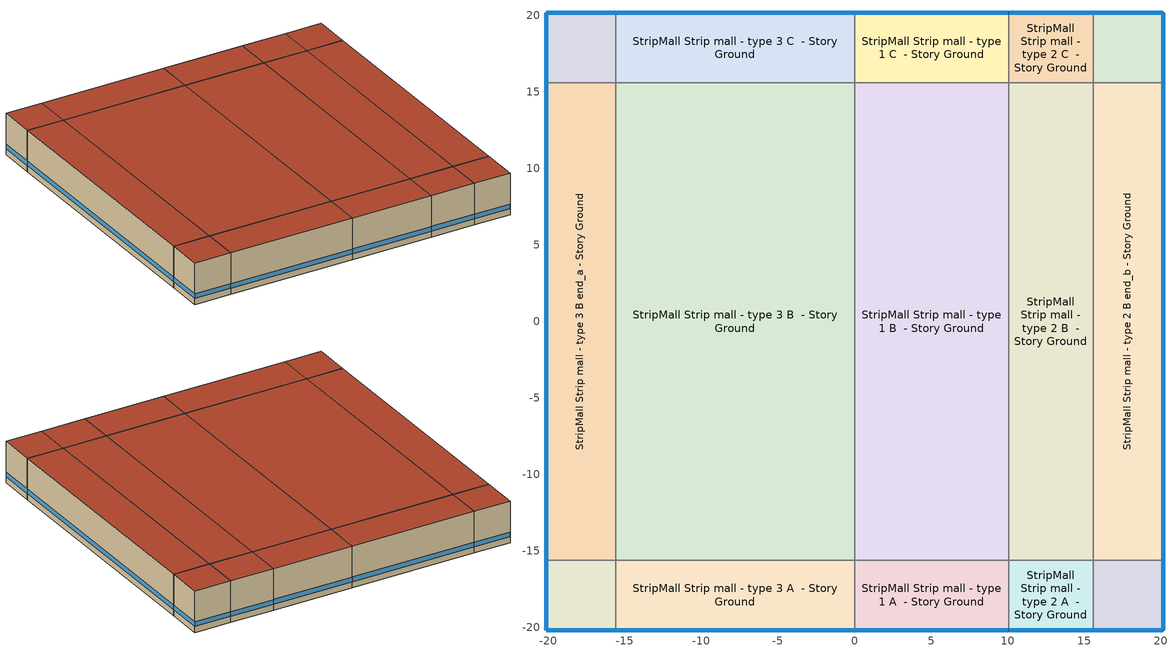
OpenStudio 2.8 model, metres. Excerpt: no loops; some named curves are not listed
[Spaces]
StripMall Strip mall - type 3 A end_a - Story Ground
 floor ground (ext-slab): -20.16,-20.16 -20.16,-15.59 -15.59,-15.59 -15.59,-20.16 z0
 wall outside (Typical Insulated Steel Framed Exterior Wall R-6.67): -20.16,-15.59 -20.16,-20.16 -15.59,-20.16 z0:5.18
 wall to StripMall Strip mall - type 3 B end_a - Story Ground: -15.59,-15.59 -20.16,-15.59 z0:5.18
 wall to StripMall Strip mall - type 3 A  - Story Ground: -15.59,-20.16 -15.59,-15.59 z0:5.18
 window (U 1.22 SHGC 0.25 Simple Glazing Window SHGC 0.25): -20.16,-15.61 -20.16,-20.14 / -20.14,-20.16 -15.61,-20.16 z0.76:1.34
 roof outside (Typical IEAD Roof R-15.15): -15.59,-20.16 -15.59,-15.59 -20.16,-15.59 -20.16,-20.16 z5.18
StripMall Strip mall - type 3 B end_a - Story Ground
 floor ground (ext-slab): -20.16,-15.59 -20.16,15.59 -15.59,15.59 -15.59,-15.59 z0
 wall outside (Typical Insulated Steel Framed Exterior Wall R-6.67): -20.16,15.59 -20.16,-15.59 z0:5.18
 wall to StripMall Strip mall - type 3 C end_a - Story Ground: -15.59,15.59 -20.16,15.59 z0:5.18
 wall to StripMall Strip mall - type 3 B  - Story Ground: -15.59,-15.59 -15.59,15.59 z0:5.18
 window (U 1.22 SHGC 0.25 Simple Glazing Window SHGC 0.25): -20.16,15.56 -20.16,-15.56 z0.76:1.33
 roof outside (Typical IEAD Roof R-15.15): -15.59,-15.59 -15.59,15.59 -20.16,15.59 -20.16,-15.59 z5.18
StripMall Strip mall - type 3 C end_a - Story Ground
 floor ground (ext-slab): -20.16,15.59 -20.16,20.16 -15.59,20.16 -15.59,15.59 z0
 wall outside (Typical Insulated Steel Framed Exterior Wall R-6.67): -15.59,20.16 -20.16,20.16 -20.16,15.59 z0:5.18
 wall to StripMall Strip mall - type 3 C  - Story Ground: -15.59,15.59 -15.59,20.16 z0:5.18
 window (U 1.22 SHGC 0.25 Simple Glazing Window SHGC 0.25): -20.16,20.14 -20.16,15.61 / -15.61,20.16 -20.14,20.16 z0.76:1.34
 roof outside (Typical IEAD Roof R-15.15): -15.59,15.59 -15.59,20.16 -20.16,20.16 -20.16,15.59 z5.18
StripMall Strip mall - type 3 A  - Story Ground
 floor ground (ext-slab): -15.59,-20.16 -15.59,-15.59 0,-15.59 0,-20.16 z0
 wall outside (Typical Insulated Steel Framed Exterior Wall R-6.67): -15.59,-20.16 0,-20.16 z0:5.18
 wall to StripMall Strip mall - type 3 B  - Story Ground: 0,-15.59 -15.59,-15.59 z0:5.18
 wall to StripMall Strip mall - type 1 A  - Story Ground: 0,-20.16 0,-15.59 z0:5.18
 window (U 1.22 SHGC 0.25 Simple Glazing Window SHGC 0.25): -15.56,-20.16 -0.03,-20.16 z0.76:1.33
 roof outside (Typical IEAD Roof R-15.15): 0,-20.16 0,-15.59 -15.59,-15.59 -15.59,-20.16 z5.18
StripMall Strip mall - type 3 B  - Story Ground
 floor ground (ext-slab): -15.59,-15.59 -15.59,15.59 0,15.59 0,-15.59 z0
 wall to StripMall Strip mall - type 3 C  - Story Ground: 0,15.59 -15.59,15.59 z0:5.18
 wall to StripMall Strip mall - type 1 B  - Story Ground: 0,-15.59 0,15.59 z0:5.18
 roof outside (Typical IEAD Roof R-15.15): 0,-15.59 0,15.59 -15.59,15.59 -15.59,-15.59 z5.18
StripMall Strip mall - type 3 C  - Story Ground
 floor ground (ext-slab): -15.59,15.59 -15.59,20.16 0,20.16 0,15.59 z0
 wall outside (Typical Insulated Steel Framed Exterior Wall R-6.67): 0,20.16 -15.59,20.16 z0:5.18
 wall to StripMall Strip mall - type 1 C  - Story Ground: 0,15.59 0,20.16 z0:5.18
 window (U 1.22 SHGC 0.25 Simple Glazing Window SHGC 0.25): -0.03,20.16 -15.56,20.16 z0.76:1.33
 roof outside (Typical IEAD Roof R-15.15): 0,15.59 0,20.16 -15.59,20.16 -15.59,15.59 z5.18
StripMall Strip mall - type 1 A  - Story Ground
 floor ground (ext-slab): 0,-20.16 0,-15.59 10.08,-15.59 10.08,-20.16 z0
 wall outside (Typical Insulated Steel Framed Exterior Wall R-6.67): 0,-20.16 10.08,-20.16 z0:5.18
 wall to StripMall Strip mall - type 1 B  - Story Ground: 10.08,-15.59 0,-15.59 z0:5.18
 wall to StripMall Strip mall - type 2 A  - Story Ground: 10.08,-20.16 10.08,-15.59 z0:5.18
 window (U 1.22 SHGC 0.25 Simple Glazing Window SHGC 0.25): 0.03,-20.16 10.05,-20.16 z0.76:1.33
 roof outside (Typical IEAD Roof R-15.15): 10.08,-20.16 10.08,-15.59 0,-15.59 0,-20.16 z5.18
StripMall Strip mall - type 1 B  - Story Ground
 floor ground (ext-slab): 0,-15.59 0,15.59 10.08,15.59 10.08,-15.59 z0
 wall to StripMall Strip mall - type 1 C  - Story Ground: 10.08,15.59 0,15.59 z0:5.18
 wall to StripMall Strip mall - type 2 B  - Story Ground: 10.08,-15.59 10.08,15.59 z0:5.18
 roof outside (Typical IEAD Roof R-15.15): 10.08,-15.59 10.08,15.59 0,15.59 0,-15.59 z5.18
StripMall Strip mall - type 1 C  - Story Ground
 floor ground (ext-slab): 0,15.59 0,20.16 10.08,20.16 10.08,15.59 z0
 wall outside (Typical Insulated Steel Framed Exterior Wall R-6.67): 10.08,20.16 0,20.16 z0:5.18
 wall to StripMall Strip mall - type 2 C  - Story Ground: 10.08,15.59 10.08,20.16 z0:5.18
 window (U 1.22 SHGC 0.25 Simple Glazing Window SHGC 0.25): 10.05,20.16 0.03,20.16 z0.76:1.33
 roof outside (Typical IEAD Roof R-15.15): 10.08,15.59 10.08,20.16 0,20.16 0,15.59 z5.18
StripMall Strip mall - type 2 A  - Story Ground
 floor ground (ext-slab): 10.08,-20.16 10.08,-15.59 15.59,-15.59 15.59,-20.16 z0
 wall outside (Typical Insulated Steel Framed Exterior Wall R-6.67): 10.08,-20.16 15.59,-20.16 z0:5.18
 wall to StripMall Strip mall - type 2 B  - Story Ground: 15.59,-15.59 10.08,-15.59 z0:5.18
 wall to StripMall Strip mall - type 2 A end_b - Story Ground: 15.59,-20.16 15.59,-15.59 z0:5.18
 window (U 1.22 SHGC 0.25 Simple Glazing Window SHGC 0.25): 10.11,-20.16 15.56,-20.16 z0.76:1.34
 roof outside (Typical IEAD Roof R-15.15): 15.59,-20.16 15.59,-15.59 10.08,-15.59 10.08,-20.16 z5.18
StripMall Strip mall - type 2 B  - Story Ground
 floor ground (ext-slab): 10.08,-15.59 10.08,15.59 15.59,15.59 15.59,-15.59 z0
 wall to StripMall Strip mall - type 2 C  - Story Ground: 15.59,15.59 10.08,15.59 z0:5.18
 wall to StripMall Strip mall - type 2 B end_b - Story Ground: 15.59,-15.59 15.59,15.59 z0:5.18
 roof outside (Typical IEAD Roof R-15.15): 15.59,-15.59 15.59,15.59 10.08,15.59 10.08,-15.59 z5.18
StripMall Strip mall - type 2 C  - Story Ground
 floor ground (ext-slab): 10.08,15.59 10.08,20.16 15.59,20.16 15.59,15.59 z0
 wall outside (Typical Insulated Steel Framed Exterior Wall R-6.67): 15.59,20.16 10.08,20.16 z0:5.18
 wall to StripMall Strip mall - type 2 C end_b - Story Ground: 15.59,15.59 15.59,20.16 z0:5.18
 window (U 1.22 SHGC 0.25 Simple Glazing Window SHGC 0.25): 15.56,20.16 10.11,20.16 z0.76:1.34
 roof outside (Typical IEAD Roof R-15.15): 15.59,15.59 15.59,20.16 10.08,20.16 10.08,15.59 z5.18
StripMall Strip mall - type 2 A end_b - Story Ground
 floor ground (ext-slab): 15.59,-20.16 15.59,-15.59 20.16,-15.59 20.16,-20.16 z0
 wall outside (Typical Insulated Steel Framed Exterior Wall R-6.67): 15.59,-20.16 20.16,-20.16 20.16,-15.59 z0:5.18
 wall to StripMall Strip mall - type 2 B end_b - Story Ground: 20.16,-15.59 15.59,-15.59 z0:5.18
 window (U 1.22 SHGC 0.25 Simple Glazing Window SHGC 0.25): 20.16,-20.14 20.16,-15.61 / 15.61,-20.16 20.14,-20.16 z0.76:1.34
 roof outside (Typical IEAD Roof R-15.15): 20.16,-20.16 20.16,-15.59 15.59,-15.59 15.59,-20.16 z5.18
StripMall Strip mall - type 2 B end_b - Story Ground
 floor ground (ext-slab): 15.59,-15.59 15.59,15.59 20.16,15.59 20.16,-15.59 z0
 wall outside (Typical Insulated Steel Framed Exterior Wall R-6.67): 20.16,-15.59 20.16,15.59 z0:5.18
 wall to StripMall Strip mall - type 2 C end_b - Story Ground: 20.16,15.59 15.59,15.59 z0:5.18
 window (U 1.22 SHGC 0.25 Simple Glazing Window SHGC 0.25): 20.16,-15.56 20.16,15.56 z0.76:1.33
 roof outside (Typical IEAD Roof R-15.15): 20.16,-15.59 20.16,15.59 15.59,15.59 15.59,-15.59 z5.18
StripMall Strip mall - type 2 C end_b - Story Ground
 floor ground (ext-slab): 15.59,15.59 15.59,20.16 20.16,20.16 20.16,15.59 z0
 wall outside (Typical Insulated Steel Framed Exterior Wall R-6.67): 20.16,15.59 20.16,20.16 15.59,20.16 z0:5.18
 window (U 1.22 SHGC 0.25 Simple Glazing Window SHGC 0.25): 20.14,20.16 15.61,20.16 / 20.16,15.61 20.16,20.14 z0.76:1.34
 roof outside (Typical IEAD Roof R-15.15): 20.16,15.59 20.16,20.16 15.59,20.16 15.59,15.59 z5.18
[Site]
San Marcos Muni_TX_USA: Latitude {deg}=29.89; Longitude {deg}=-97.85; Time Zone {hr}=-6; Elevation {m}=182; Terrain=City
[Site:WaterMainsTemperature]
Calculation Method=Correlation; Annual Average Outdoor Air Temperature {C}=0; Maximum Difference In Monthly Average Outdoor Air Temperatures {deltaC}=0
[SizingPeriod:DesignDay] Daily Dry-Bulb Temperature Range {deltaC}=12.2; Barometric Pressure {Pa}=99158; Wind Speed {m/s}=4.5; Wind Direction {deg}=160; Sky Clearness=0; Rain Indicator=0; Snow Indicator=0; Day of Month=21; Month=8; Day Type=SummerDesignDay; Daylight Saving Time Indicator=0; Dry-Bulb Temperature Range Modifier Type=DefaultMultipliers; Solar Model Indicator=ASHRAETau; ASHRAE Taub=0.379; ASHRAE Taud=2.445
Name | Maximum Dry-Bulb Temperature {C} | Humidity Indicating Conditions at Maximum Dry-Bulb | Humidity Indicating Type
San Marcos Muni Ann Clg .4% Condns DB=>MWB 1 | 37.5 | 23.5 | Wetbulb
San Marcos Muni Ann Clg .4% Condns WB=>MDB 1 | 32.3 | 25.7 | Wetbulb
San Marcos Muni Ann Clg 1% Condns DB=>MWB 1 | 36.4 | 23.5 | Wetbulb
San Marcos Muni Ann Clg 2% Condns DP=>MDB 1 | 27.8 | 22.9 | Dewpoint
[ClimateZones]
Climate Zone Institution Name 1=ASHRAE; Climate Zone Document Name 1=ANSI/ASHRAE Standard 169; Climate Zone Document Year 1=2006; Climate Zone Value 1=ASHRAE 169-2013-2A
[Building]
DOE Ref Pre-1980|RetailStripmall: North Axis {deg}=225; Default Construction Set=Res DOE Ref Pre-1980 - StMall - ASHRAE 169-2013-2A; Default Schedule Set=Building Default Schedule Set; Standards Building Type=StripMall
[Site:GroundTemperature:BuildingSurface]
19.527, 19.502, 19.536, 19.598, 20.002, 21.64, 22.225, 22.375, 21.449, 20.121, 19.802, 19.633
[DefaultConstructionSet]
Res DOE Ref Pre-1980 - StMall - ASHRAE 169-2013-2A: Default Exterior Surface Constructions=Default Surface Constructions 1; Default Interior Surface Constructions=Default Surface Constructions 2; Default Ground Contact Surface Constructions=Default Surface Constructions 3; Default Exterior SubSurface Constructions=Default Sub Surface Constructions 1; Default Interior SubSurface Constructions=Default Sub Surface Constructions 2; Interior Partition Construction=Typical Interior Partition
[DefaultSurfaceConstructions]
Name | Floor Construction | Wall Construction | Roof Ceiling Construction
Default Surface Constructions 1 | Typical Insulated Exterior Mass Floor | Typical Insulated Steel Framed Exterior Wall R-4.35 | Typical IEAD Roof R-10.0
Default Surface Constructions 2 | Typical Interior Floor | Typical Interior Wall | Typical Interior Ceiling
Default Surface Constructions 3 | ext-slab | Typical Insulated Basement Mass Wall
[Construction]
Typical Insulated Exterior Mass Floor: 4 in. Normalweight Concrete Floor, Typical Carpet Pad
Typical Insulated Steel Framed Exterior Wall R-4.35: 25mm Stucco, 5/8 in. Gypsum Board, Typical Insulation R-2.17, 5/8 in. Gypsum Board
Typical IEAD Roof R-10.0: Roof Membrane, Typical Insulation R-8.88, Metal Roof Surface
Typical Interior Floor: 100mm Normalweight concrete floor, CP02 CARPET PAD
Typical Interior Wall: G01 13mm gypsum board, G01 13mm gypsum board
Typical Interior Ceiling: CP02 CARPET PAD, 100mm Normalweight concrete floor
ext-slab: 6 in. Normalweight Concrete Floor
Typical Insulated Basement Mass Wall: 8 in. Concrete Block Basement Wall
U 1.22 SHGC 0.54 Simple Glazing Window SHGC 0.54: U 1.22 SHGC 0.54 Simple Glazing SHGC 0.54
U 1.22 SHGC 0.54 Simple Glazing Window SHGC 0.54 1: U 1.22 SHGC 0.54 Simple Glazing SHGC 0.54 1
Typical Insulated Metal Door: F08 Metal surface, Typical Insulation R-14.03
U 0.88 SHGC 0.16 Sgl Ref-A-L Clr 6mm: REF A CLEAR LO 6MM
Typical Overhead Door: Typical Insulation R-14.03
Typical Interior Window: Clear 3mm
Typical Interior Door; Typical Interior Partition: G05 25mm wood
InteriorFurnishings: Std Wood 6inch
Typical IEAD Roof R-15.15: Roof Membrane, Typical Insulation R-14.03, Metal Roof Surface
Typical Insulated Steel Framed Exterior Wall R-6.67: 25mm Stucco, 5/8 in. Gypsum Board, Typical Insulation R-4.49, 5/8 in. Gypsum Board
U 1.22 SHGC 0.25 Simple Glazing Window SHGC 0.25: U 1.22 SHGC 0.25 Simple Glazing SHGC 0.25
[Material:NoMass] Roughness=Smooth; Thermal Absorptance=0.9; Solar Absorptance=0.7
Name | Thermal Resistance {m2-K/W} | Visible Absorptance
Typical Insulation R-2.17 | 0.381975 | 0.7
Typical Carpet Pad; CP02 CARPET PAD | 0.21648 | 0.8
Typical Insulation R-8.88 | 1.56434 | 0.7
Typical Insulation R-14.03 | 2.47158 | 0.7
Typical Insulation R-4.49 | 0.790346 | 0.7
[Material]
Name | Roughness | Thickness {m} | Conductivity {W/m-K} | Density {kg/m3} | Specific Heat {J/kg-K} | Thermal Absorptance | Solar Absorptance | Visible Absorptance
4 in. Normalweight Concrete Floor | MediumRough | 0.1016 | 2.31 | 2322 | 832 | 0.9 | 0.7 | 0.7
25mm Stucco | Smooth | 0.0254 | 0.72 | 1856 | 840 | 0.9 | 0.7 | 0.7
5/8 in. Gypsum Board | MediumSmooth | 0.0159 | 0.16 | 800 | 1090 | 0.9 | 0.7 | 0.7
Roof Membrane | VeryRough | 0.0095 | 0.16 | 1121.29 | 1460 | 0.9 | 0.7 | 0.7
Metal Roof Surface; F08 Metal surface | Smooth | 0.0008 | 45.28 | 7824 | 500 | 0.9 | 0.7 | 0.7
100mm Normalweight concrete floor | MediumRough | 0.1016 | 2.31045 | 2322 | 832.557 |  | 0 | 0
G01 13mm gypsum board | Smooth | 0.0127 | 0.160031 | 800.001 | 1090.73 | 0.9 | 0.7 | 0.5
6 in. Normalweight Concrete Floor | MediumRough | 0.1524 | 2.31 | 2322 | 832 | 0.9 | 0.7 | 0.7
8 in. Concrete Block Basement Wall | MediumRough | 0.2032 | 1.326 | 1842 | 912 | 0.9 | 0.7 | 0.7
G05 25mm wood | MediumSmooth | 0.0254 | 0.15 | 608 | 1630 | 0.9 | 0.5 | 0.5
Std Wood 6inch | MediumSmooth | 0.15 | 0.12 | 540 | 1210 | 0.9 | 0.7 | 0.7
[DefaultSubSurfaceConstructions]
Name | Fixed Window Construction | Operable Window Construction | Door Construction | Glass Door Construction | Overhead Door Construction | Tubular Daylight Dome Construction | Tubular Daylight Diffuser Construction
Default Sub Surface Constructions 1 | U 1.22 SHGC 0.54 Simple Glazing Window SHGC 0.54 | U 1.22 SHGC 0.54 Simple Glazing Window SHGC 0.54 1 | Typical Insulated Metal Door | U 0.88 SHGC 0.16 Sgl Ref-A-L Clr 6mm | Typical Overhead Door | Typical Interior Window | Typical Interior Window
Default Sub Surface Constructions 2 | Typical Interior Window | Typical Interior Window | Typical Interior Door
[WindowMaterial:SimpleGlazingSystem] U-Factor {W/m2-K}=6.92748
Name | Solar Heat Gain Coefficient | Visible Transmittance
U 1.22 SHGC 0.54 Simple Glazing SHGC 0.54; U 1.22 SHGC 0.54 Simple Glazing SHGC 0.54 1 | 0.54 | 0.38
U 1.22 SHGC 0.25 Simple Glazing SHGC 0.25 | 0.25 | 0.11
[WindowMaterial:Glazing] Optical Data Type=SpectralAverage; Infrared Transmittance at Normal Incidence=0; Front Side Infrared Hemispherical Emissivity=0.84; Conductivity {W/m-K}=0.9; Dirt Correction Factor for Solar and Visible Transmittance=1; Solar Diffusing=No
Name | Thickness {m} | Solar Transmittance at Normal Incidence | Front Side Solar Reflectance at Normal Incidence | Back Side Solar Reflectance at Normal Incidence | Visible Transmittance at Normal Incidence | Front Side Visible Reflectance at Normal Incidence | Back Side Visible Reflectance at Normal Incidence | Back Side Infrared Hemispherical Emissivity
REF A CLEAR LO 6MM | 0.006 | 0.066 | 0.341 | 0.493 | 0.08 | 0.41 | 0.37 | 0.4
Clear 3mm | 0.003 | 0.837 | 0.075 | 0.075 | 0.898 | 0.081 | 0.081 | 0.84
[SpaceType] Standards Building Type=StripMall
Name | Default Schedule Set | Design Specification Outdoor Air Object | Standards Space Type
StripMall Strip mall - type 1 - DOE Ref Pre-1980 | StripMall Strip mall - type 1 Schedule Set | StripMall Strip mall - type 1 Ventilation | Strip mall - type 1
StripMall Strip mall - type 2 - DOE Ref Pre-1980 | StripMall Strip mall - type 2 Schedule Set | StripMall Strip mall - type 2 Ventilation | Strip mall - type 2
StripMall Strip mall - type 3 - DOE Ref Pre-1980 | StripMall Strip mall - type 3 Schedule Set | StripMall Strip mall - type 3 Ventilation | Strip mall - type 3
[BuildingStory]
Story Ground: Nominal Z Coordinate {m}=0; Nominal Floor to Floor Height {m}=5.1816
[Space] Building Story=Story Ground
Name | Space Type | Thermal Zone
StripMall Strip mall - type 3 A end_a - Story Ground | StripMall Strip mall - type 3 - DOE Ref Pre-1980 | Zone StripMall Strip mall - type 3 A end_a - Story Ground
StripMall Strip mall - type 3 B end_a - Story Ground | StripMall Strip mall - type 3 - DOE Ref Pre-1980 | Zone StripMall Strip mall - type 3 B end_a - Story Ground
StripMall Strip mall - type 3 C end_a - Story Ground | StripMall Strip mall - type 3 - DOE Ref Pre-1980 | Zone StripMall Strip mall - type 3 C end_a - Story Ground
StripMall Strip mall - type 3 A  - Story Ground | StripMall Strip mall - type 3 - DOE Ref Pre-1980 | Zone StripMall Strip mall - type 3 A  - Story Ground
StripMall Strip mall - type 3 B  - Story Ground | StripMall Strip mall - type 3 - DOE Ref Pre-1980 | Zone StripMall Strip mall - type 3 B  - Story Ground
StripMall Strip mall - type 3 C  - Story Ground | StripMall Strip mall - type 3 - DOE Ref Pre-1980 | Zone StripMall Strip mall - type 3 C  - Story Ground
StripMall Strip mall - type 1 A  - Story Ground | StripMall Strip mall - type 1 - DOE Ref Pre-1980 | Zone StripMall Strip mall - type 1 A  - Story Ground
StripMall Strip mall - type 1 B  - Story Ground | StripMall Strip mall - type 1 - DOE Ref Pre-1980 | Zone StripMall Strip mall - type 1 B  - Story Ground
StripMall Strip mall - type 1 C  - Story Ground | StripMall Strip mall - type 1 - DOE Ref Pre-1980 | Zone StripMall Strip mall - type 1 C  - Story Ground
StripMall Strip mall - type 2 A  - Story Ground | StripMall Strip mall - type 2 - DOE Ref Pre-1980 | Zone StripMall Strip mall - type 2 A  - Story Ground
StripMall Strip mall - type 2 B  - Story Ground | StripMall Strip mall - type 2 - DOE Ref Pre-1980 | Zone StripMall Strip mall - type 2 B  - Story Ground
StripMall Strip mall - type 2 C  - Story Ground | StripMall Strip mall - type 2 - DOE Ref Pre-1980 | Zone StripMall Strip mall - type 2 C  - Story Ground
StripMall Strip mall - type 2 A end_b - Story Ground | StripMall Strip mall - type 2 - DOE Ref Pre-1980 | Zone StripMall Strip mall - type 2 A end_b - Story Ground
StripMall Strip mall - type 2 B end_b - Story Ground | StripMall Strip mall - type 2 - DOE Ref Pre-1980 | Zone StripMall Strip mall - type 2 B end_b - Story Ground
StripMall Strip mall - type 2 C end_b - Story Ground | StripMall Strip mall - type 2 - DOE Ref Pre-1980 | Zone StripMall Strip mall - type 2 C end_b - Story Ground
[ThermalZone] Multiplier=1; Use Ideal Air Loads=No
Name | Thermostat
Zone StripMall Strip mall - type 3 A end_a - Story Ground | StripMall Strip mall - type 3 - DOE Ref Pre-1980 Thermostat 4
Zone StripMall Strip mall - type 3 B end_a - Story Ground | StripMall Strip mall - type 3 - DOE Ref Pre-1980 Thermostat 1
Zone StripMall Strip mall - type 3 C end_a - Story Ground | StripMall Strip mall - type 3 - DOE Ref Pre-1980 Thermostat 2
Zone StripMall Strip mall - type 3 A  - Story Ground | StripMall Strip mall - type 3 - DOE Ref Pre-1980 Thermostat
Zone StripMall Strip mall - type 3 B  - Story Ground | StripMall Strip mall - type 3 - DOE Ref Pre-1980 Thermostat 3
Zone StripMall Strip mall - type 3 C  - Story Ground | StripMall Strip mall - type 3 - DOE Ref Pre-1980 Thermostat 5
Zone StripMall Strip mall - type 1 A  - Story Ground | StripMall Strip mall - type 1 - DOE Ref Pre-1980 Thermostat 1
Zone StripMall Strip mall - type 1 B  - Story Ground | StripMall Strip mall - type 1 - DOE Ref Pre-1980 Thermostat 2
Zone StripMall Strip mall - type 1 C  - Story Ground | StripMall Strip mall - type 1 - DOE Ref Pre-1980 Thermostat
Zone StripMall Strip mall - type 2 A  - Story Ground | StripMall Strip mall - type 2 - DOE Ref Pre-1980 Thermostat 5
Zone StripMall Strip mall - type 2 B  - Story Ground | StripMall Strip mall - type 2 - DOE Ref Pre-1980 Thermostat 2
Zone StripMall Strip mall - type 2 C  - Story Ground | StripMall Strip mall - type 2 - DOE Ref Pre-1980 Thermostat 1
Zone StripMall Strip mall - type 2 A end_b - Story Ground | StripMall Strip mall - type 2 - DOE Ref Pre-1980 Thermostat 3
Zone StripMall Strip mall - type 2 B end_b - Story Ground | StripMall Strip mall - type 2 - DOE Ref Pre-1980 Thermostat
Zone StripMall Strip mall - type 2 C end_b - Story Ground | StripMall Strip mall - type 2 - DOE Ref Pre-1980 Thermostat 4
[People:Definition] Number of People Calculation Method=People/Area; People per Space Floor Area {person/m2}=0.161459; Fraction Radiant=0.3
StripMall Strip mall - type 3 People Definition; StripMall Strip mall - type 2 People Definition; StripMall Strip mall - type 1 People Definition
[People] Work Efficiency Schedule=Work Efficiency Schedule; Clothing Insulation Schedule=Clothing Schedule; Air Velocity Schedule=Air Velocity Schedule; Multiplier=1
Name | People Definition | Space or SpaceType
StripMall Strip mall - type 3 People | StripMall Strip mall - type 3 People Definition | StripMall Strip mall - type 3 - DOE Ref Pre-1980
StripMall Strip mall - type 2 People | StripMall Strip mall - type 2 People Definition | StripMall Strip mall - type 2 - DOE Ref Pre-1980
StripMall Strip mall - type 1 People | StripMall Strip mall - type 1 People Definition | StripMall Strip mall - type 1 - DOE Ref Pre-1980
[Lights:Definition] Design Level Calculation Method=Watts/Area; Fraction Radiant=0.7; Fraction Visible=0.2; Return Air Fraction=0
Name | Watts per Space Floor Area {W/m2}
StripMall Strip mall - type 3 Lights Definition; StripMall Strip mall - type 2 Lights Definition; StripMall Strip mall - type 1 Lights Definition | 15.0695
StripMall Strip mall - type 1 - DOE Ref Pre-1980 Additional Lights Definition | 4.52084
StripMall Strip mall - type 2 - DOE Ref Pre-1980 Additional Lights Definition | 2.36806
StripMall Strip mall - type 3 - DOE Ref Pre-1980 Additional Lights Definition | 0.753474
[Lights] Fraction Replaceable=1
Name | Lights Definition | Space or SpaceType
StripMall Strip mall - type 3 Lights | StripMall Strip mall - type 3 Lights Definition | StripMall Strip mall - type 3 - DOE Ref Pre-1980
StripMall Strip mall - type 2 Lights | StripMall Strip mall - type 2 Lights Definition | StripMall Strip mall - type 2 - DOE Ref Pre-1980
StripMall Strip mall - type 1 Lights | StripMall Strip mall - type 1 Lights Definition | StripMall Strip mall - type 1 - DOE Ref Pre-1980
StripMall Strip mall - type 1 - DOE Ref Pre-1980 Additional Lights | StripMall Strip mall - type 1 - DOE Ref Pre-1980 Additional Lights Definition | StripMall Strip mall - type 1 - DOE Ref Pre-1980
StripMall Strip mall - type 2 - DOE Ref Pre-1980 Additional Lights | StripMall Strip mall - type 2 - DOE Ref Pre-1980 Additional Lights Definition | StripMall Strip mall - type 2 - DOE Ref Pre-1980
StripMall Strip mall - type 3 - DOE Ref Pre-1980 Additional Lights | StripMall Strip mall - type 3 - DOE Ref Pre-1980 Additional Lights Definition | StripMall Strip mall - type 3 - DOE Ref Pre-1980
[ElectricEquipment:Definition] Design Level Calculation Method=Watts/Area; Watts per Space Floor Area {W/m2}=4.30556; Fraction Latent=0; Fraction Radiant=0.5; Fraction Lost=0
StripMall Strip mall - type 3 Elec Equip Definition; StripMall Strip mall - type 2 Elec Equip Definition; StripMall Strip mall - type 1 Elec Equip Definition
[ElectricEquipment]
Name | Electric Equipment Definition | Space or SpaceType
StripMall Strip mall - type 3 Elec Equip | StripMall Strip mall - type 3 Elec Equip Definition | StripMall Strip mall - type 3 - DOE Ref Pre-1980
StripMall Strip mall - type 2 Elec Equip | StripMall Strip mall - type 2 Elec Equip Definition | StripMall Strip mall - type 2 - DOE Ref Pre-1980
StripMall Strip mall - type 1 Elec Equip | StripMall Strip mall - type 1 Elec Equip Definition | StripMall Strip mall - type 1 - DOE Ref Pre-1980
[DesignSpecification:OutdoorAir] Outdoor Air Method=Sum; Outdoor Air Flow per Floor Area {m3/s-m2}=0.001524
StripMall Strip mall - type 3 Ventilation; StripMall Strip mall - type 2 Ventilation; StripMall Strip mall - type 1 Ventilation
[DefaultScheduleSet]
Name | Number of People Schedule | People Activity Level Schedule | Lighting Schedule | Electric Equipment Schedule | Infiltration Schedule | Hours of Operation Schedule
StripMall Strip mall - type 3 Schedule Set; StripMall Strip mall - type 2 Schedule Set; StripMall Strip mall - type 1 Schedule Set | StripMall Bldg Occ | StripMall Activity | StripMall Bldg Light | StripMall Bldg Equip | StripMall Infil Half On
Building Default Schedule Set |  |  |  |  |  | Building Hours of Operation NonResidential
[SpaceInfiltration:DesignFlowRate] Schedule=Always On Discrete; Design Flow Rate Calculation Method=Flow/ExteriorArea; Constant Term Coefficient=1; Temperature Term Coefficient=0; Velocity Term Coefficient=0; Velocity Squared Term Coefficient=0
Name | Space or SpaceType | Flow per Exterior Surface Area {m3/s-m2}
StripMall Strip mall - type 1 A  - Story Ground Infiltration | StripMall Strip mall - type 1 A  - Story Ground | 0.000544655
StripMall Strip mall - type 1 C  - Story Ground Infiltration | StripMall Strip mall - type 1 C  - Story Ground | 0.000544655
StripMall Strip mall - type 2 A  - Story Ground Infiltration | StripMall Strip mall - type 2 A  - Story Ground | 0.000544655
StripMall Strip mall - type 2 A end_b - Story Ground Infiltration | StripMall Strip mall - type 2 A end_b - Story Ground | 0.000711386
StripMall Strip mall - type 2 B end_b - Story Ground Infiltration | StripMall Strip mall - type 2 B end_b - Story Ground | 0.000544655
StripMall Strip mall - type 2 C  - Story Ground Infiltration | StripMall Strip mall - type 2 C  - Story Ground | 0.000544655
StripMall Strip mall - type 2 C end_b - Story Ground Infiltration | StripMall Strip mall - type 2 C end_b - Story Ground | 0.000711386
StripMall Strip mall - type 3 A  - Story Ground Infiltration | StripMall Strip mall - type 3 A  - Story Ground | 0.000544655
StripMall Strip mall - type 3 A end_a - Story Ground Infiltration | StripMall Strip mall - type 3 A end_a - Story Ground | 0.000711386
StripMall Strip mall - type 3 B end_a - Story Ground Infiltration | StripMall Strip mall - type 3 B end_a - Story Ground | 0.000544655
StripMall Strip mall - type 3 C  - Story Ground Infiltration | StripMall Strip mall - type 3 C  - Story Ground | 0.000544655
StripMall Strip mall - type 3 C end_a - Story Ground Infiltration | StripMall Strip mall - type 3 C end_a - Story Ground | 0.000711386
[Exterior:Lights:Definition]
Name | Design Level {W}
Parking Areas and Drives Def (W/ft^2) | 0.1
Building Facades Def (W/ft^2) | 0.15
Main Entries Def (W/ft) | 30
Other Doors Def (W/ft) | 20
[Exterior:Lights] Schedule=Always On Discrete; Control Option=AstronomicalClock
Name | Exterior Lights Definition | Multiplier
Parking Areas and Drives | Parking Areas and Drives Def (W/ft^2) | 32965.1
Building Facades | Building Facades Def (W/ft^2) | 8995.55
Main Entries | Main Entries Def (W/ft) | 84
Other Doors | Other Doors Def (W/ft) | 46.2
[ThermostatSetpoint:DualSetpoint] Heating Setpoint Temperature Schedule=StripMall HtgSetp; Cooling Setpoint Temperature Schedule=StripMall ClgSetp
StripMall Strip mall - type 3 - DOE Ref Pre-1980 Thermostat; StripMall Strip mall - type 3 - DOE Ref Pre-1980 Thermostat 1; StripMall Strip mall - type 3 - DOE Ref Pre-1980 Thermostat 2; StripMall Strip mall - type 3 - DOE Ref Pre-1980 Thermostat 3; StripMall Strip mall - type 3 - DOE Ref Pre-1980 Thermostat 4; StripMall Strip mall - type 3 - DOE Ref Pre-1980 Thermostat 5; StripMall Strip mall - type 2 - DOE Ref Pre-1980 Thermostat; StripMall Strip mall - type 2 - DOE Ref Pre-1980 Thermostat 1; StripMall Strip mall - type 2 - DOE Ref Pre-1980 Thermostat 2; StripMall Strip mall - type 2 - DOE Ref Pre-1980 Thermostat 3; StripMall Strip mall - type 2 - DOE Ref Pre-1980 Thermostat 4; StripMall Strip mall - type 2 - DOE Ref Pre-1980 Thermostat 5; StripMall Strip mall - type 1 - DOE Ref Pre-1980 Thermostat; StripMall Strip mall - type 1 - DOE Ref Pre-1980 Thermostat 1; StripMall Strip mall - type 1 - DOE Ref Pre-1980 Thermostat 2
[Coil:Cooling:DX:SingleSpeed] Availability Schedule=Always On Discrete; Rated Total Cooling Capacity {W}=autosize; Rated Sensible Heat Ratio=0.65; Rated COP {W/W}=3.2994; Rated Air Flow Rate {m3/s}=autosize; Rated Evaporator Fan Power Per Volume Flow Rate {W/(m3/s)}=773.3; Total Cooling Capacity Function of Temperature Curve=PSZ-Fine Storage DX Coil Cap-FT; Total Cooling Capacity Function of Flow Fraction Curve=DX Coil Cap-FF; Energy Input Ratio Function of Temperature Curve=PSZ-AC DX Coil EIR-FT; Energy Input Ratio Function of Flow Fraction Curve=Split DX Coil EIR-FF; Part Load Fraction Correlation Curve=HPACCOOLPLFFPLR; Condenser Type=AirCooled; Evaporative Condenser Effectiveness=0.9; Evaporative Condenser Air Flow Rate {m3/s}=Autosize; Evaporative Condenser Pump Rated Power Consumption {W}=Autosize; Crankcase Heater Capacity {W}=0; Maximum Outdoor Dry-Bulb Temperature for Crankcase Heater Operation {C}=10; Basin Heater Capacity {W/K}=0; Basin Heater Setpoint Temperature {C}=2
Zone StripMall Strip mall - type 1 A  - Story Ground Window AC Cooling Coil 31kBtu/hr 7.6EER 23kBtu/hr 9.5EER; Zone StripMall Strip mall - type 1 B  - Story Ground Window AC Cooling Coil 116kBtu/hr 7.6EER 77kBtu/hr 9.5EER; Zone StripMall Strip mall - type 1 C  - Story Ground Window AC Cooling Coil 37kBtu/hr 7.6EER 27kBtu/hr 9.5EER
[InternalMass:Definition]
Internal Mass Definition 1: Construction=InteriorFurnishings; Design Level Calculation Method=SurfaceArea/Area; Surface Area per Space Floor Area=2
[InternalMass] Internal Mass Definition=Internal Mass Definition 1; Multiplier=1
Name | Space or SpaceType
StripMall Strip mall - type 2 B end_b - Story Ground Mass | StripMall Strip mall - type 2 B end_b - Story Ground
StripMall Strip mall - type 2 C  - Story Ground Mass | StripMall Strip mall - type 2 C  - Story Ground
StripMall Strip mall - type 2 B  - Story Ground Mass | StripMall Strip mall - type 2 B  - Story Ground
StripMall Strip mall - type 3 A  - Story Ground Mass | StripMall Strip mall - type 3 A  - Story Ground
StripMall Strip mall - type 3 B end_a - Story Ground Mass | StripMall Strip mall - type 3 B end_a - Story Ground
StripMall Strip mall - type 1 C  - Story Ground Mass | StripMall Strip mall - type 1 C  - Story Ground
StripMall Strip mall - type 3 C end_a - Story Ground Mass | StripMall Strip mall - type 3 C end_a - Story Ground
StripMall Strip mall - type 3 B  - Story Ground Mass | StripMall Strip mall - type 3 B  - Story Ground
StripMall Strip mall - type 2 A end_b - Story Ground Mass | StripMall Strip mall - type 2 A end_b - Story Ground
StripMall Strip mall - type 3 A end_a - Story Ground Mass | StripMall Strip mall - type 3 A end_a - Story Ground
StripMall Strip mall - type 1 A  - Story Ground Mass | StripMall Strip mall - type 1 A  - Story Ground
StripMall Strip mall - type 2 C end_b - Story Ground Mass | StripMall Strip mall - type 2 C end_b - Story Ground
StripMall Strip mall - type 3 C  - Story Ground Mass | StripMall Strip mall - type 3 C  - Story Ground
StripMall Strip mall - type 1 B  - Story Ground Mass | StripMall Strip mall - type 1 B  - Story Ground
StripMall Strip mall - type 2 A  - Story Ground Mass | StripMall Strip mall - type 2 A  - Story Ground
[Schedule:Ruleset]
Name | Default Day Schedule | Summer Design Day Schedule | Winter Design Day Schedule
Clothing Schedule | Clothing Schedule Default Winter Clothes
Air Velocity Schedule | Air Velocity Schedule Default
Work Efficiency Schedule | Work Efficiency Schedule Default
StripMall Bldg Occ | StripMall Bldg Occ Default | StripMall Bldg Occ Summer Design Day | StripMall Bldg Occ Winter Design Day
StripMall Activity | StripMall Activity Default | StripMall Activity Summer Design Day | StripMall Activity Winter Design Day
StripMall Bldg Light | StripMall Bldg Light Default | StripMall Bldg Light Summer Design Day | StripMall Bldg Light Winter Design Day
StripMall Bldg Equip | StripMall Bldg Equip Default | StripMall Bldg Equip Summer Design Day | StripMall Bldg Equip Winter Design Day
StripMall Infil Half On | StripMall Infil Half On Default | StripMall Infil Half On Summer Design Day | StripMall Infil Half On Winter Design Day
StripMall HtgSetp | StripMall HtgSetp Default | StripMall HtgSetp Summer Design Day | StripMall HtgSetp Winter Design Day
StripMall ClgSetp | StripMall ClgSetp Default | StripMall ClgSetp Summer Design Day | StripMall ClgSetp Winter Design Day
Building Hours of Operation NonResidential | Building Hours of Operation NonResidential Default | Building Hours of Operation NonResidential Summer Design Day | Building Hours of Operation NonResidential Winter Design Day
[Schedule:Day]
Clothing Schedule Default Winter Clothes; StripMall Bldg Occ Winter Design Day; StripMall Bldg Occ Summer Design Day; StripMall Bldg Light Summer Design Day; StripMall Bldg Equip Summer Design Day; StripMall Infil Half On Winter Design Day; Building Hours of Operation NonResidential Winter Design Day; Building Hours of Operation NonResidential Summer Design Day: 24, 0, 1
Clothing Schedule Summer Clothes: 24, 0, 0.5
Air Velocity Schedule Default: 24, 0, 0.2
Work Efficiency Schedule Default; StripMall Bldg Light Winter Design Day; StripMall Bldg Equip Winter Design Day: 24, 0, 0
StripMall Bldg Occ Default: Yes, 4, 15, 0, 4, 30, 0.025, 4, 45, 0.05, 5, 0, 0.075, 5, 15, 0.1, 5, 30, 0.125, 5, 45, 0.15, 6, 0, 0.175, 6, 15, 0.2, 6, 30, 0.275, 6, 45, 0.35, 7, 0, 0.425, 7, 15, 0.5, 7, 45, 0.5, 8, 0, 0.525, 8, 15, 0.55, 8, 30, 0.575, 8, 45, 0.6, 9, 0, 0.625, 9, 15, 0.65, 9, 30, 0.675, 9, 45, 0.7, 13, 37, 0.7, 13, 52, 0.725, 14, 7, 0.75, 14, 22, 0.775, 14, 37, 0.8, 14, 52, 0.775, 15, 7, 0.75, 15, 22, 0.725, 15, 37, 0.7, 15, 52, 0.65, 16, 7, 0.6, 16, 22, 0.55, 16, 37, 0.5, 17, 7, 0.5, 17, 22, 0.485185, 17, 37, 0.47037, 17, 52, 0.455556, 18, 7, 0.440741, 18, 22, 0.425926, 18, 37, 0.411111, 18, 52, 0.396296, 19, 7, 0.381481, 19, 22, 0.366667, 19, 37, 0.351852, 19, 52, 0.337037, 20, 7, 0.322222, 20, 22, 0.307407, 20, 30, 0.3, 20, 45, 0.2625, 21, 0, 0.225, 21, 15, 0.1875, 21, 30, 0.15, 21, 45, 0.1125, 22, 0, 0.075, 22, 15, 0.0375, 22, 30, 0, 24, 0, 0
StripMall Bldg Occ Sat Day; autogen Schedule Rule 2 2_day_sch: Yes, 6, 30, 0, 6, 45, 0.025, 7, 0, 0.05, 7, 15, 0.075, 7, 30, 0.1, 7, 45, 0.125, 8, 0, 0.15, 8, 15, 0.175, 8, 30, 0.2, 8, 45, 0.275, 9, 0, 0.35, 9, 15, 0.425, 9, 30, 0.5, 9, 45, 0.525, 10, 0, 0.55, 10, 15, 0.575, 10, 30, 0.6, 10, 45, 0.65, 11, 0, 0.7, 11, 15, 0.75, 11, 30, 0.8, 16, 30, 0.8, 16, 45, 0.75, 17, 0, 0.7, 17, 15, 0.65, 17, 30, 0.6, 17, 45, 0.5, 18, 0, 0.4, 18, 15, 0.3, 18, 30, 0.2, 20, 30, 0.2, 20, 45, 0.175, 21, 0, 0.15, 21, 15, 0.125, 21, 30, 0.1, 21, 45, 0.075, 22, 0, 0.05, 22, 15, 0.025, 22, 30, 0, 24, 0, 0
StripMall Bldg Occ Sun Day: Yes, 5, 45, 0, 6, 0, 0.025, 6, 15, 0.05, 6, 30, 0.075, 6, 45, 0.1, 7, 0, 0.125, 7, 15, 0.15, 7, 30, 0.175, 7, 45, 0.2, 8, 15, 0.2, 8, 30, 0.210526, 8, 45, 0.221053, 9, 0, 0.231579, 9, 15, 0.242105, 9, 30, 0.252632, 9, 45, 0.263158, 10, 0, 0.273684, 10, 15, 0.284211, 10, 30, 0.294737, 10, 45, 0.305263, 11, 0, 0.315789, 11, 15, 0.326316, 11, 30, 0.336842, 11, 45, 0.347368, 12, 0, 0.357895, 12, 15, 0.368421, 12, 30, 0.378947, 12, 45, 0.389474, 13, 0, 0.4, 19, 15, 0.4, 19, 30, 0.35, 19, 45, 0.3, 20, 0, 0.25, 20, 15, 0.2, 20, 30, 0.175, 20, 45, 0.15, 21, 0, 0.125, 21, 15, 0.1, 21, 30, 0.075, 21, 45, 0.05, 22, 0, 0.025, 22, 15, 0, 24, 0, 0
StripMall Activity Default; autogen StripMall Activity 0_day_sch; autogen StripMall Activity 1_day_sch: Yes, 24, 0, 120
StripMall Activity Winter Design Day; StripMall Activity Summer Design Day: 24, 0, 120
StripMall Bldg Light Default: Yes, 4, 15, 0.05, 4, 30, 0.0875, 4, 45, 0.125, 5, 0, 0.1625, 5, 15, 0.2, 5, 30, 0.275, 5, 45, 0.35, 6, 0, 0.425, 6, 15, 0.5, 6, 30, 0.6, 6, 45, 0.7, 7, 0, 0.8, 7, 15, 0.9, 16, 7, 0.9, 16, 22, 0.877778, 16, 37, 0.855556, 16, 52, 0.833333, 17, 7, 0.811111, 17, 22, 0.788889, 17, 37, 0.766667, 17, 52, 0.744444, 18, 7, 0.722222, 18, 22, 0.7, 18, 37, 0.677778, 18, 52, 0.655556, 19, 7, 0.633333, 19, 22, 0.611111, 19, 30, 0.6, 20, 0, 0.6, 20, 15, 0.575, 20, 30, 0.55, 20, 45, 0.525, 21, 0, 0.5, 21, 15, 0.425, 21, 30, 0.35, 21, 45, 0.275, 22, 0, 0.2, 22, 15, 0.1625, 22, 30, 0.125, 22, 45, 0.0875, 23, 0, 0.05, 24, 0, 0.05
StripMall Bldg Light Sat Day; autogen Schedule Rule 4 2_day_sch: Yes, 6, 30, 0.05, 6, 45, 0.0625, 7, 0, 0.075, 7, 15, 0.0875, 7, 30, 0.1, 7, 45, 0.15, 8, 0, 0.2, 8, 15, 0.25, 8, 30, 0.3, 8, 45, 0.375, 9, 0, 0.45, 9, 15, 0.525, 9, 30, 0.6, 9, 45, 0.675, 10, 0, 0.75, 10, 15, 0.825, 10, 30, 0.9, 17, 30, 0.9, 17, 45, 0.8, 18, 0, 0.7, 18, 15, 0.6, 18, 30, 0.5, 18, 45, 0.45, 19, 0, 0.4, 19, 15, 0.35, 19, 30, 0.3, 20, 30, 0.3, 20, 45, 0.25, 21, 0, 0.2, 21, 15, 0.15, 21, 30, 0.1, 21, 45, 0.0875, 22, 0, 0.075, 22, 15, 0.0625, 22, 30, 0.05, 24, 0, 0.05
StripMall Bldg Light Sun Day: Yes, 1, 15, 0.05, 1, 30, 0.0375, 1, 45, 0.025, 2, 0, 0.0125, 2, 15, 0, 2, 30, 0.0125, 2, 45, 0.025, 3, 0, 0.0375, 3, 15, 0.05, 3, 30, 0.05625, 3, 45, 0.0625, 4, 0, 0.06875, 4, 15, 0.075, 4, 30, 0.08125, 4, 45, 0.0875, 5, 0, 0.09375, 5, 15, 0.1, 5, 30, 0.1375, 5, 45, 0.175, 6, 0, 0.2125, 6, 15, 0.25, 6, 30, 0.2875, 6, 45, 0.325, 7, 0, 0.3625, 7, 15, 0.4, 7, 30, 0.425, 7, 45, 0.45, 8, 0, 0.475, 8, 15, 0.5, 8, 30, 0.525, 8, 45, 0.55, 9, 0, 0.575, 9, 15, 0.6, 15, 30, 0.6, 15, 45, 0.586667, 16, 0, 0.573333, 16, 15, 0.56, 16, 30, 0.546667, 16, 45, 0.533333, 17, 0, 0.52, 17, 15, 0.506667, 17, 30, 0.493333, 17, 45, 0.48, 18, 0, 0.466667, 18, 15, 0.453333, 18, 30, 0.44, 18, 45, 0.426667, 19, 0, 0.413333, 19, 15, 0.4, 19, 30, 0.35, 19, 45, 0.3, 20, 0, 0.25, 20, 15, 0.2, 20, 30, 0.1625, 20, 45, 0.125, 21, 0, 0.0875, 21, 15, 0.05, 24, 0, 0.05
StripMall Bldg Equip Default: Yes, 4, 15, 0.2, 4, 30, 0.25, 4, 45, 0.3, 5, 0, 0.35, 5, 15, 0.4, 5, 30, 0.475, 5, 45, 0.55, 6, 0, 0.625, 6, 15, 0.7, 6, 30, 0.75, 6, 45, 0.8, 7, 0, 0.85, 7, 15, 0.9, 16, 7, 0.9, 16, 22, 0.892593, 16, 37, 0.885185, 16, 52, 0.877778, 17, 7, 0.87037, 17, 22, 0.862963, 17, 37, 0.855556, 17, 52, 0.848148, 18, 7, 0.840741, 18, 22, 0.833333, 18, 37, 0.825926, 18, 52, 0.818519, 19, 7, 0.811111, 19, 22, 0.803704, 19, 30, 0.8, 20, 0, 0.8, 20, 15, 0.775, 20, 30, 0.75, 20, 45, 0.725, 21, 0, 0.7, 21, 15, 0.625, 21, 30, 0.55, 21, 45, 0.475, 22, 0, 0.4, 22, 15, 0.35, 22, 30, 0.3, 22, 45, 0.25, 23, 0, 0.2, 24, 0, 0.2
StripMall Bldg Equip Sat Day; autogen Schedule Rule 6 2_day_sch: Yes, 6, 30, 0.15, 6, 45, 0.1875, 7, 0, 0.225, 7, 15, 0.2625, 7, 30, 0.3, 7, 45, 0.35, 8, 0, 0.4, 8, 15, 0.45, 8, 30, 0.5, 8, 45, 0.575, 9, 0, 0.65, 9, 15, 0.725, 9, 30, 0.8, 9, 45, 0.825, 10, 0, 0.85, 10, 15, 0.875, 10, 30, 0.9, 17, 30, 0.9, 17, 45, 0.85, 18, 0, 0.8, 18, 15, 0.75, 18, 30, 0.7, 18, 45, 0.65, 19, 0, 0.6, 19, 15, 0.55, 19, 30, 0.5, 20, 30, 0.5, 20, 45, 0.45, 21, 0, 0.4, 21, 15, 0.35, 21, 30, 0.3, 21, 45, 0.2625, 22, 0, 0.225, 22, 15, 0.1875, 22, 30, 0.15, 24, 0, 0.15
StripMall Bldg Equip Sun Day: Yes, 4, 15, 0.15, 4, 30, 0.16875, 4, 45, 0.1875, 5, 0, 0.20625, 5, 15, 0.225, 5, 30, 0.24375, 5, 45, 0.2625, 6, 0, 0.28125, 6, 15, 0.3, 6, 30, 0.3375, 6, 45, 0.375, 7, 0, 0.4125, 7, 15, 0.45, 7, 30, 0.4875, 7, 45, 0.525, 8, 0, 0.5625, 8, 15, 0.6, 8, 30, 0.610526, 8, 45, 0.621053, 9, 0, 0.631579, 9, 15, 0.642105, 9, 30, 0.652632, 9, 45, 0.663158, 10, 0, 0.673684, 10, 15, 0.684211, 10, 30, 0.694737, 10, 45, 0.705263, 11, 0, 0.715789, 11, 15, 0.726316, 11, 30, 0.736842, 11, 45, 0.747368, 12, 0, 0.757895, 12, 15, 0.768421, 12, 30, 0.778947, 12, 45, 0.789474, 13, 0, 0.8, 19, 15, 0.8, 19, 30, 0.75, 19, 45, 0.7, 20, 0, 0.65, 20, 15, 0.6, 20, 30, 0.55, 20, 45, 0.5, 21, 0, 0.45, 21, 15, 0.4, 21, 30, 0.3375, 21, 45, 0.275, 22, 0, 0.2125, 22, 15, 0.15, 24, 0, 0.15
StripMall Infil Half On Default; StripMall Infil Half On Summer Design Day: 6, 0, 1, 21, 0, 0.5, 24, 0, 1
StripMall Infil Half On Sat Day: 6, 0, 1, 22, 0, 0.5, 24, 0, 1
StripMall Infil Half On Sun Day: 8, 0, 1, 17, 0, 0.5, 24, 0, 1
StripMall HtgSetp Default: Yes, 3, 45, 15.6, 21, 30, 21, 24, 0, 15.6
StripMall HtgSetp Sat Day; autogen Schedule Rule 16 2_day_sch: Yes, 6, 0, 15.6, 22, 0, 21, 24, 0, 15.6
StripMall HtgSetp Summer Design Day: 24, 0, 15.6
StripMall HtgSetp Sun Day: Yes, 5, 15, 15.6, 21, 45, 21, 24, 0, 15.6
StripMall HtgSetp Winter Design Day: 24, 0, 21
StripMall ClgSetp Default: Yes, 3, 45, 30, 21, 30, 24, 24, 0, 30
StripMall ClgSetp Summer Design Day: 6, 0, 30, 21, 0, 24, 24, 0, 30
StripMall ClgSetp Sat Day; autogen Schedule Rule 18 2_day_sch: Yes, 6, 0, 30, 22, 0, 24, 24, 0, 30
StripMall ClgSetp Sun Day: Yes, 5, 15, 30, 21, 45, 24, 24, 0, 30
StripMall ClgSetp Winter Design Day: 24, 0, 30
Building Hours of Operation NonResidential Default: 6, 45, 0, 21, 30, 1, 24, 0, 0
Building Hours of Operation NonResidential Saturday; Building Hours of Operation NonResidential Sunday: 7, 15, 0, 20, 45, 1, 24, 0, 0
[Schedule:Rule]
Schedule Rule 1: Schedule Ruleset=Clothing Schedule; Rule Order=0; Day Schedule=Clothing Schedule Summer Clothes; Date Specification Type=DateRange; Start Month=5; Start Day=1; End Month=9; End Day=30
Schedule Rule 2: Schedule Ruleset=StripMall Bldg Occ; Rule Order=1; Day Schedule=StripMall Bldg Occ Sat Day; Date Specification Type=DateRange; Start Month=1; Start Day=1; End Month=12; End Day=31; Apply Saturday=Yes
Schedule Rule 3: Schedule Ruleset=StripMall Bldg Occ; Rule Order=0; Day Schedule=StripMall Bldg Occ Sun Day; Date Specification Type=DateRange; Start Month=1; Start Day=1; End Month=12; End Day=31; Apply Sunday=Yes
Schedule Rule 4: Schedule Ruleset=StripMall Bldg Light; Rule Order=1; Day Schedule=StripMall Bldg Light Sat Day; Date Specification Type=DateRange; Start Month=1; Start Day=1; End Month=12; End Day=31; Apply Saturday=Yes
Schedule Rule 5: Schedule Ruleset=StripMall Bldg Light; Rule Order=0; Day Schedule=StripMall Bldg Light Sun Day; Date Specification Type=DateRange; Start Month=1; Start Day=1; End Month=12; End Day=31; Apply Sunday=Yes
Schedule Rule 6: Schedule Ruleset=StripMall Bldg Equip; Rule Order=1; Day Schedule=StripMall Bldg Equip Sat Day; Date Specification Type=DateRange; Start Month=1; Start Day=1; End Month=12; End Day=31; Apply Saturday=Yes
Schedule Rule 7: Schedule Ruleset=StripMall Bldg Equip; Rule Order=0; Day Schedule=StripMall Bldg Equip Sun Day; Date Specification Type=DateRange; Start Month=1; Start Day=1; End Month=12; End Day=31; Apply Sunday=Yes
Schedule Rule 8: Schedule Ruleset=StripMall Infil Half On; Rule Order=1; Day Schedule=StripMall Infil Half On Sat Day; Date Specification Type=DateRange; Start Month=1; Start Day=1; End Month=12; End Day=31; Apply Saturday=Yes
Schedule Rule 9: Schedule Ruleset=StripMall Infil Half On; Rule Order=0; Day Schedule=StripMall Infil Half On Sun Day; Date Specification Type=DateRange; Start Month=1; Start Day=1; End Month=12; End Day=31; Apply Sunday=Yes
Schedule Rule 16: Schedule Ruleset=StripMall HtgSetp; Rule Order=1; Day Schedule=StripMall HtgSetp Sat Day; Date Specification Type=DateRange; Start Month=1; Start Day=1; End Month=12; End Day=31; Apply Saturday=Yes
Schedule Rule 17: Schedule Ruleset=StripMall HtgSetp; Rule Order=0; Day Schedule=StripMall HtgSetp Sun Day; Date Specification Type=DateRange; Start Month=1; Start Day=1; End Month=12; End Day=31; Apply Sunday=Yes
Schedule Rule 18: Schedule Ruleset=StripMall ClgSetp; Rule Order=1; Day Schedule=StripMall ClgSetp Sat Day; Date Specification Type=DateRange; Start Month=1; Start Day=1; End Month=12; End Day=31; Apply Saturday=Yes
Schedule Rule 19: Schedule Ruleset=StripMall ClgSetp; Rule Order=0; Day Schedule=StripMall ClgSetp Sun Day; Date Specification Type=DateRange; Start Month=1; Start Day=1; End Month=12; End Day=31; Apply Sunday=Yes
Building Hours of Operation NonResidential Saturday Rule: Schedule Ruleset=Building Hours of Operation NonResidential; Rule Order=1; Day Schedule=Building Hours of Operation NonResidential Saturday; Date Specification Type=DateRange; Start Month=1; Start Day=1; End Month=12; End Day=24; Apply Saturday=Yes
Building Hours of Operation NonResidential Sunday Rule: Schedule Ruleset=Building Hours of Operation NonResidential; Rule Order=0; Day Schedule=Building Hours of Operation NonResidential Sunday; Date Specification Type=DateRange; Start Month=1; Start Day=1; End Month=12; End Day=31; Apply Sunday=Yes
autogen StripMall Activity 0: Schedule Ruleset=StripMall Activity; Rule Order=0; Day Schedule=autogen StripMall Activity 0_day_sch; Date Specification Type=SpecificDates; Apply Saturday=Yes; Apply Sunday=Yes; Apply Monday=Yes; Apply Tuesday=Yes; Apply Wednesday=Yes; Apply Thursday=Yes; Apply Friday=Yes; Specific Month 1=1; Specific Day 1=2; Specific Month 2=1; Specific Day 2=9; Specific Month 3=1; Specific Day 3=16; Specific Month 4=1; Specific Day 4=23; Specific Month 5=1; Specific Day 5=30; Specific Month 6=2; Specific Day 6=6; Specific Month 7=2; Specific Day 7=13; Specific Month 8=2; Specific Day 8=20; Specific Month 9=2; Specific Day 9=27; Specific Month 10=3; Specific Day 10=5; Specific Month 11=3; Specific Day 11=12; Specific Month 12=3; Specific Day 12=19; Specific Month 13=3; Specific Day 13=26; Specific Month 14=4; Specific Day 14=2; Specific Month 15=4; Specific Day 15=9; Specific Month 16=4; Specific Day 16=16; Specific Month 17=4; Specific Day 17=23; Specific Month 18=4; Specific Day 18=30; Specific Month 19=5; Specific Day 19=7; Specific Month 20=5; Specific Day 20=14; Specific Month 21=5; Specific Day 21=21; Specific Month 22=5; Specific Day 22=28; Specific Month 23=6; Specific Day 23=4; Specific Month 24=6; Specific Day 24=11; Specific Month 25=6; Specific Day 25=18; Specific Month 26=6; Specific Day 26=25; Specific Month 27=7; Specific Day 27=2; Specific Month 28=7; Specific Day 28=9; Specific Month 29=7; Specific Day 29=16; Specific Month 30=7; Specific Day 30=23; Specific Month 31=7; Specific Day 31=30; Specific Month 32=8; Specific Day 32=6; Specific Month 33=8; Specific Day 33=13; Specific Month 34=8; Specific Day 34=20; Specific Month 35=8; Specific Day 35=27; Specific Month 36=9; Specific Day 36=3; Specific Month 37=9; Specific Day 37=10; Specific Month 38=9; Specific Day 38=17; Specific Month 39=9; Specific Day 39=24; Specific Month 40=10; Specific Day 40=1; Specific Month 41=10; Specific Day 41=8; Specific Month 42=10; Specific Day 42=15; Specific Month 43=10; Specific Day 43=22; Specific Month 44=10; Specific Day 44=29; Specific Month 45=11; Specific Day 45=5; Specific Month 46=11; Specific Day 46=12; Specific Month 47=11; Specific Day 47=19; Specific Month 48=11; Specific Day 48=26; Specific Month 49=12; Specific Day 49=3; Specific Month 50=12; Specific Day 50=10; Specific Month 51=12; Specific Day 51=17; Specific Month 52=12; Specific Day 52=24
autogen StripMall Activity 1: Schedule Ruleset=StripMall Activity; Rule Order=1; Day Schedule=autogen StripMall Activity 1_day_sch; Date Specification Type=SpecificDates; Apply Saturday=Yes; Apply Sunday=Yes; Apply Monday=Yes; Apply Tuesday=Yes; Apply Wednesday=Yes; Apply Thursday=Yes; Apply Friday=Yes; Specific Month 1=1; Specific Day 1=3; Specific Month 2=1; Specific Day 2=10; Specific Month 3=1; Specific Day 3=17; Specific Month 4=1; Specific Day 4=24; Specific Month 5=1; Specific Day 5=31; Specific Month 6=2; Specific Day 6=7; Specific Month 7=2; Specific Day 7=14; Specific Month 8=2; Specific Day 8=21; Specific Month 9=2; Specific Day 9=28; Specific Month 10=3; Specific Day 10=6; Specific Month 11=3; Specific Day 11=13; Specific Month 12=3; Specific Day 12=20; Specific Month 13=3; Specific Day 13=27; Specific Month 14=4; Specific Day 14=3; Specific Month 15=4; Specific Day 15=10; Specific Month 16=4; Specific Day 16=17; Specific Month 17=4; Specific Day 17=24; Specific Month 18=5; Specific Day 18=1; Specific Month 19=5; Specific Day 19=8; Specific Month 20=5; Specific Day 20=15; Specific Month 21=5; Specific Day 21=22; Specific Month 22=5; Specific Day 22=29; Specific Month 23=6; Specific Day 23=5; Specific Month 24=6; Specific Day 24=12; Specific Month 25=6; Specific Day 25=19; Specific Month 26=6; Specific Day 26=26; Specific Month 27=7; Specific Day 27=3; Specific Month 28=7; Specific Day 28=10; Specific Month 29=7; Specific Day 29=17; Specific Month 30=7; Specific Day 30=24; Specific Month 31=7; Specific Day 31=31; Specific Month 32=8; Specific Day 32=7; Specific Month 33=8; Specific Day 33=14; Specific Month 34=8; Specific Day 34=21; Specific Month 35=8; Specific Day 35=28; Specific Month 36=9; Specific Day 36=4; Specific Month 37=9; Specific Day 37=11; Specific Month 38=9; Specific Day 38=18; Specific Month 39=9; Specific Day 39=25; Specific Month 40=10; Specific Day 40=2; Specific Month 41=10; Specific Day 41=9; Specific Month 42=10; Specific Day 42=16; Specific Month 43=10; Specific Day 43=23; Specific Month 44=10; Specific Day 44=30; Specific Month 45=11; Specific Day 45=6; Specific Month 46=11; Specific Day 46=13; Specific Month 47=11; Specific Day 47=20; Specific Month 48=11; Specific Day 48=27; Specific Month 49=12; Specific Day 49=4; Specific Month 50=12; Specific Day 50=11; Specific Month 51=12; Specific Day 51=18; Specific Month 52=12; Specific Day 52=25
autogen Schedule Rule 6 2: Schedule Ruleset=StripMall Bldg Equip; Rule Order=2; Day Schedule=autogen Schedule Rule 6 2_day_sch; Date Specification Type=SpecificDates; Apply Saturday=Yes; Apply Sunday=Yes; Apply Monday=Yes; Apply Tuesday=Yes; Apply Wednesday=Yes; Apply Thursday=Yes; Apply Friday=Yes; Specific Month 1=12; Specific Day 1=31
autogen Schedule Rule 4 2: Schedule Ruleset=StripMall Bldg Light; Rule Order=2; Day Schedule=autogen Schedule Rule 4 2_day_sch; Date Specification Type=SpecificDates; Apply Saturday=Yes; Apply Sunday=Yes; Apply Monday=Yes; Apply Tuesday=Yes; Apply Wednesday=Yes; Apply Thursday=Yes; Apply Friday=Yes; Specific Month 1=12; Specific Day 1=31
autogen Schedule Rule 2 2: Schedule Ruleset=StripMall Bldg Occ; Rule Order=2; Day Schedule=autogen Schedule Rule 2 2_day_sch; Date Specification Type=SpecificDates; Apply Saturday=Yes; Apply Sunday=Yes; Apply Monday=Yes; Apply Tuesday=Yes; Apply Wednesday=Yes; Apply Thursday=Yes; Apply Friday=Yes; Specific Month 1=12; Specific Day 1=31
autogen Schedule Rule 18 2: Schedule Ruleset=StripMall ClgSetp; Rule Order=2; Day Schedule=autogen Schedule Rule 18 2_day_sch; Date Specification Type=SpecificDates; Apply Saturday=Yes; Apply Sunday=Yes; Apply Monday=Yes; Apply Tuesday=Yes; Apply Wednesday=Yes; Apply Thursday=Yes; Apply Friday=Yes; Specific Month 1=12; Specific Day 1=31
autogen Schedule Rule 16 2: Schedule Ruleset=StripMall HtgSetp; Rule Order=2; Day Schedule=autogen Schedule Rule 16 2_day_sch; Date Specification Type=SpecificDates; Apply Saturday=Yes; Apply Sunday=Yes; Apply Monday=Yes; Apply Tuesday=Yes; Apply Wednesday=Yes; Apply Thursday=Yes; Apply Friday=Yes; Specific Month 1=12; Specific Day 1=31
[Schedule:Constant]
Always On Discrete: Value=1
